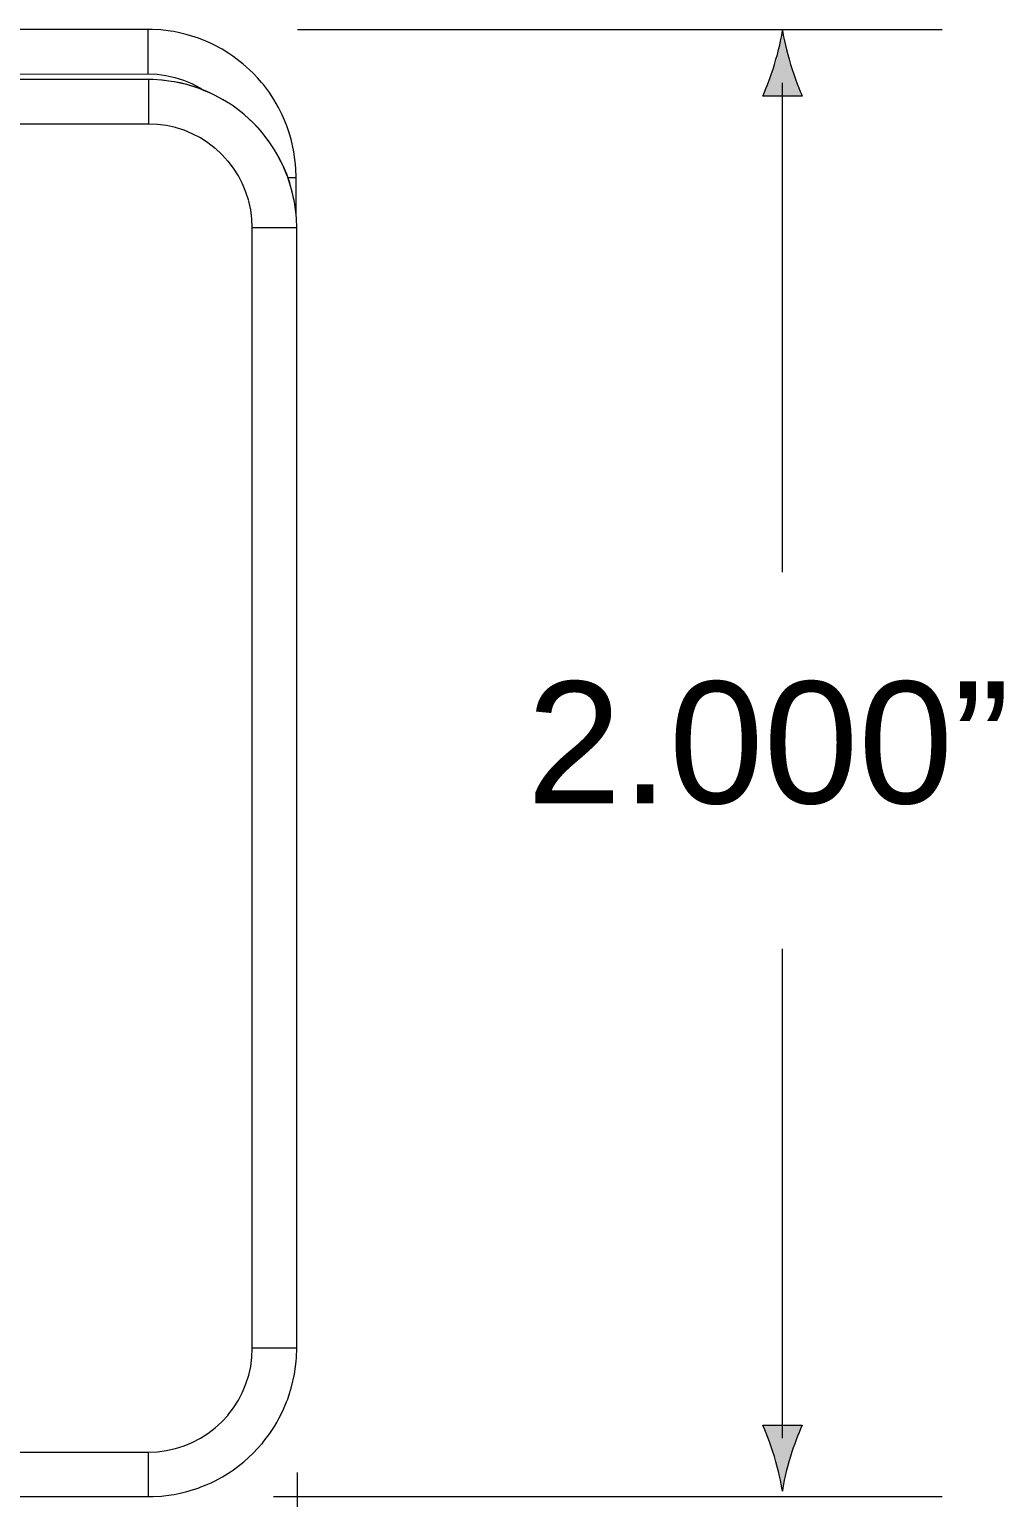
# Model space of a CAD drawing. Header units: inches. Extents: x 0.18 to 4.06, y 0.3 to 3.48.
# Drawn here: x 1.333 to 2.012, y 2.22 to 3.244 of the extents above; entities that cross this region are included whole.
import ezdxf

# ---------------------------------------------------------------- set-up
doc = ezdxf.new("R2010")
doc.units = ezdxf.units.IN
doc.header["$MEASUREMENT"] = 0
doc.layers.add('Layer 1', color=7, linetype='Continuous')

# ---------------------------------------------------------------- blocks, each defined once
blk = doc.blocks.new('block 2')
at = {"layer": 'Layer 1'}
h = blk.add_hatch(color=251, dxfattribs=at)
h.dxf.hatch_style = 2
edge = h.paths.add_edge_path()
edge.add_spline(control_points=[(1.8527, 3.2194), (1.85, 3.2104), (1.8475, 3.2046), (1.8446, 3.1973), (1.8446, 3.1973), (1.872, 3.1973), (1.872, 3.1973), (1.8708, 3.1999), (1.8666, 3.2104), (1.8639, 3.2194), (1.861, 3.229), (1.859, 3.2378), (1.8583, 3.2434), (1.8576, 3.2378), (1.8556, 3.229), (1.8527, 3.2194)], knot_values=[0, 0, 0, 0, 0.013889, 0.013889, 0.013889, 0.027778, 0.027778, 0.027778, 0.041667, 0.041667, 0.041667, 0.055556, 0.055556, 0.055556, 0.069444, 0.069444, 0.069444, 0.069444], degree=3, periodic=0)
edge.add_line((1.8527, 3.2194), (1.8527, 3.2194))
h = blk.add_hatch(color=251, dxfattribs=at)
h.dxf.hatch_style = 2
edge = h.paths.add_edge_path()
edge.add_spline(control_points=[(1.8638, 2.249), (1.8665, 2.258), (1.8691, 2.2638), (1.872, 2.271), (1.872, 2.271), (1.8445, 2.271), (1.8445, 2.271), (1.8457, 2.2684), (1.8499, 2.258), (1.8526, 2.249), (1.8555, 2.2393), (1.8575, 2.2306), (1.8582, 2.2249), (1.8589, 2.2306), (1.8609, 2.2393), (1.8638, 2.249)], knot_values=[0, 0, 0, 0, 0.013889, 0.013889, 0.013889, 0.027778, 0.027778, 0.027778, 0.041667, 0.041667, 0.041667, 0.055556, 0.055556, 0.055556, 0.069444, 0.069444, 0.069444, 0.069444], degree=3, periodic=0)
edge.add_line((1.8638, 2.249), (1.8638, 2.249))
at = {"layer": 'Layer 1', "color": 250, "lineweight": 18}
for points in [[(1.4161, 3.2438), (0.4686, 3.2438)], [(1.4192, 3.2437), (1.4161, 3.2438)], [(1.4161, 3.2438), (1.4161, 3.2437)], [(1.4161, 3.2437), (1.4161, 3.2434)], [(1.4161, 3.2434), (1.4161, 3.2428)], [(1.4161, 3.2428), (1.4161, 3.242)], [(1.4161, 3.242), (1.4161, 3.241)], [(1.4161, 3.241), (1.4161, 3.2397)], [(1.4161, 3.2397), (1.4161, 3.2383)], [(1.4161, 3.2383), (1.4161, 3.2366)], [(1.4161, 3.2366), (1.4161, 3.2348)], [(1.4161, 3.2348), (1.4161, 3.2328)], [(1.4251, 3.2435), (1.4192, 3.2438)], [(1.4319, 3.2426), (1.4251, 3.2435)], [(1.434, 3.2423), (1.4319, 3.2426)], [(1.4381, 3.2414), (1.434, 3.2423)], [(1.4428, 3.2403), (1.4381, 3.2414)], [(1.4514, 3.2376), (1.4428, 3.2403)], [(1.4563, 3.2356), (1.4514, 3.2376)], [(1.4597, 3.2342), (1.4563, 3.2356)], [(1.4621, 3.233), (1.4597, 3.2342)], [(1.5204, 3.2438), (1.9696, 3.2438)], [(1.4161, 3.2328), (1.4161, 3.2306)], [(1.4161, 3.2306), (1.4161, 3.2284)], [(1.4161, 3.2284), (1.4161, 3.2259)], [(1.4161, 3.2259), (1.4161, 3.2235)], [(1.4677, 3.23), (1.4621, 3.233)], [(1.4731, 3.2266), (1.4677, 3.23)], [(1.4753, 3.2252), (1.4731, 3.2266)], [(1.4783, 3.2229), (1.4753, 3.2252)], [(1.4161, 3.2235), (1.4161, 3.2209)], [(1.4161, 3.2209), (1.4161, 3.2182)], [(1.4161, 3.2182), (1.4161, 3.2156)], [(1.4161, 3.2156), (1.4161, 3.2129)], [(1.4825, 3.2197), (1.4783, 3.2229)], [(1.4891, 3.2136), (1.4825, 3.2197)], [(0.4666, 3.2119), (1.4161, 3.2129)], [(1.4164, 3.2089), (1.2797, 3.2089)], [(1.4161, 3.2129), (1.4224, 3.2126)], [(1.4196, 3.2088), (1.4164, 3.2089)], [(1.4164, 3.2089), (1.4164, 3.2087)], [(1.4196, 3.2088), (1.4164, 3.2089)], [(1.4164, 3.2087), (1.4164, 3.2084)], [(1.4164, 3.2084), (1.4164, 3.2078)], [(1.4164, 3.2078), (1.4164, 3.207)], [(1.4164, 3.207), (1.4164, 3.2059)], [(1.4164, 3.2059), (1.4164, 3.2047)], [(1.4164, 3.2047), (1.4164, 3.2033)], [(1.4255, 3.2085), (1.4196, 3.2088)], [(1.4255, 3.2085), (1.4196, 3.2088)], [(1.4224, 3.2126), (1.4286, 3.2117)], [(1.4323, 3.2075), (1.4255, 3.2085)], [(1.4259, 3.2084), (1.4255, 3.2085)], [(1.4323, 3.2076), (1.4259, 3.2084)], [(1.4286, 3.2118), (1.4348, 3.2104)], [(1.4344, 3.2073), (1.4323, 3.2076)], [(1.4344, 3.2073), (1.4323, 3.2076)], [(1.4385, 3.2064), (1.4344, 3.2073)], [(1.4385, 3.2065), (1.4344, 3.2073)], [(1.4348, 3.2104), (1.4408, 3.2085)], [(1.4432, 3.2053), (1.4385, 3.2065)], [(1.4432, 3.2053), (1.4385, 3.2064)], [(1.4408, 3.2085), (1.4466, 3.2061)], [(1.4518, 3.2026), (1.4432, 3.2053)], [(1.4447, 3.2049), (1.4432, 3.2053)], [(1.4508, 3.203), (1.4447, 3.2049)], [(1.4466, 3.2061), (1.4522, 3.2032)], [(1.4924, 3.2101), (1.4891, 3.2136)], [(1.4952, 3.2069), (1.4924, 3.2101)], [(1.4965, 3.2053), (1.4952, 3.2069)], [(1.5007, 3.1998), (1.4965, 3.2053)], [(1.8583, 2.8654), (1.8583, 3.2066)], [(1.4164, 3.2033), (1.4164, 3.2016)], [(1.4164, 3.2016), (1.4164, 3.1998)], [(1.4164, 3.1998), (1.4164, 3.1978)], [(1.4164, 3.1978), (1.4164, 3.1956)], [(1.4164, 3.1956), (1.4164, 3.1934)], [(1.4164, 3.1934), (1.4164, 3.1909)], [(1.4518, 3.2026), (1.4508, 3.203)], [(1.4567, 3.2006), (1.4518, 3.2026)], [(1.4567, 3.2007), (1.4518, 3.2026)], [(1.4522, 3.2032), (1.4552, 3.2013)], [(1.4601, 3.1992), (1.4567, 3.2007)], [(1.4601, 3.1992), (1.4567, 3.2006)], [(1.4625, 3.198), (1.4601, 3.1992)], [(1.4625, 3.198), (1.4601, 3.1992)], [(1.4681, 3.195), (1.4625, 3.198)], [(1.4681, 3.195), (1.4625, 3.198)], [(1.4735, 3.1916), (1.4681, 3.195)], [(1.4735, 3.1916), (1.4681, 3.195)], [(1.5038, 3.1949), (1.5007, 3.1998)], [(1.5055, 3.1922), (1.5038, 3.1949)], [(1.4164, 3.1909), (1.4164, 3.1885)], [(1.4164, 3.1885), (1.4164, 3.1859)], [(1.4164, 3.1859), (1.4164, 3.1832)], [(1.4164, 3.1832), (1.4164, 3.1805)], [(1.4757, 3.1902), (1.4735, 3.1916)], [(1.4757, 3.1902), (1.4735, 3.1916)], [(1.4787, 3.1879), (1.4757, 3.1902)], [(1.4787, 3.188), (1.4757, 3.1902)], [(1.4828, 3.1847), (1.4786, 3.1879)], [(1.4828, 3.1847), (1.4787, 3.188)], [(1.4836, 3.184), (1.4828, 3.1847)], [(1.4895, 3.1786), (1.4829, 3.1847)], [(1.4884, 3.1797), (1.4836, 3.184)], [(1.507, 3.1894), (1.5055, 3.1922)], [(1.5097, 3.1842), (1.507, 3.1894)], [(1.5124, 3.1778), (1.5097, 3.1842)], [(1.4164, 3.1778), (1.2797, 3.1778)], [(1.4164, 3.1805), (1.4164, 3.1778)], [(1.4227, 3.1776), (1.4164, 3.1778)], [(1.429, 3.1768), (1.4227, 3.1776)], [(1.4352, 3.1754), (1.429, 3.1768)], [(1.4412, 3.1735), (1.4351, 3.1754)], [(1.447, 3.1711), (1.4412, 3.1735)], [(1.4895, 3.1786), (1.4884, 3.1797)], [(1.4927, 3.1751), (1.4895, 3.1786)], [(1.4928, 3.1751), (1.4895, 3.1786)], [(1.4956, 3.1719), (1.4927, 3.1751)], [(1.4956, 3.1719), (1.4928, 3.1751)], [(1.5132, 3.1759), (1.5124, 3.1778)], [(1.5145, 3.1718), (1.5132, 3.1759)], [(1.4526, 3.1682), (1.447, 3.1711)], [(1.4579, 3.1648), (1.4526, 3.1682)], [(1.463, 3.1609), (1.4579, 3.1648)], [(1.4969, 3.1703), (1.4956, 3.1719)], [(1.4969, 3.1703), (1.4956, 3.1719)], [(1.5011, 3.1648), (1.4969, 3.1703)], [(1.5007, 3.1652), (1.4969, 3.1703)], [(1.5011, 3.1648), (1.5008, 3.1652)], [(1.5042, 3.1599), (1.5011, 3.1648)], [(1.5043, 3.1599), (1.5011, 3.1648)], [(1.5159, 3.1673), (1.5145, 3.1718)], [(1.5178, 3.1585), (1.5158, 3.1673)], [(1.4675, 3.1567), (1.463, 3.161)], [(1.4718, 3.152), (1.4675, 3.1567)], [(1.5059, 3.1572), (1.5042, 3.1599)], [(1.5059, 3.1572), (1.5043, 3.1599)], [(1.5074, 3.1544), (1.5059, 3.1572)], [(1.5075, 3.1544), (1.5059, 3.1572)], [(1.5101, 3.1492), (1.5074, 3.1544)], [(1.5101, 3.1492), (1.5075, 3.1544)], [(1.5185, 3.1532), (1.5178, 3.1585)], [(1.519, 3.1496), (1.5185, 3.1532)], [(1.4757, 3.147), (1.4719, 3.152)], [(1.4791, 3.1417), (1.4757, 3.147)], [(1.5127, 3.1428), (1.5101, 3.1492)], [(1.5103, 3.1487), (1.5101, 3.1492)], [(1.5128, 3.1428), (1.5103, 3.1487)], [(1.5136, 3.1409), (1.5127, 3.1428)], [(1.5136, 3.1409), (1.5128, 3.1428)], [(1.5191, 3.1469), (1.519, 3.1495)], [(1.5194, 3.1405), (1.5191, 3.1469)], [(1.482, 3.1361), (1.4791, 3.1417)], [(1.4844, 3.1303), (1.482, 3.1361)], [(1.5149, 3.1369), (1.5135, 3.1409)], [(1.5148, 3.1368), (1.5136, 3.1409)], [(1.5136, 3.1405), (1.5137, 3.1405)], [(1.5137, 3.1405), (1.5152, 3.1405)], [(1.5162, 3.1323), (1.5148, 3.1368)], [(1.5162, 3.1323), (1.5149, 3.1369)], [(1.5152, 3.1405), (1.5165, 3.1405)], [(1.5182, 3.1235), (1.5162, 3.1323)], [(1.5166, 3.1307), (1.5162, 3.1323)], [(1.5165, 3.1405), (1.5175, 3.1405)], [(1.5175, 3.1405), (1.5183, 3.1405)], [(1.5183, 3.1405), (1.5189, 3.1405)], [(1.5189, 3.1405), (1.5193, 3.1405)], [(1.5193, 3.1405), (1.5194, 3.1405)], [(1.5194, 3.1225), (1.5194, 3.1405)], [(1.4863, 3.1243), (1.4844, 3.1303)], [(1.4877, 3.1181), (1.4863, 3.1242)], [(1.518, 3.1245), (1.5166, 3.1307)], [(1.5182, 3.1235), (1.518, 3.1245)], [(1.5189, 3.1182), (1.5182, 3.1235)], [(1.519, 3.1182), (1.5182, 3.1235)], [(1.5185, 3.1216), (1.5189, 3.122)], [(1.5189, 3.122), (1.5194, 3.1225)], [(1.5194, 3.1144), (1.5194, 3.1225)], [(1.4885, 3.1118), (1.4877, 3.1181)], [(1.4888, 3.1055), (1.4885, 3.1118)], [(1.5194, 3.1146), (1.5189, 3.1182)], [(1.5194, 3.1146), (1.519, 3.1182)], [(1.5195, 3.1119), (1.5194, 3.1146)], [(1.5196, 3.1119), (1.5194, 3.1146)], [(1.5198, 3.1055), (1.5195, 3.1119)], [(1.5198, 3.1055), (1.5196, 3.1119)], [(1.4914, 3.1055), (1.4888, 3.1055)], [(1.4888, 2.3245), (1.4888, 3.1055)], [(1.4941, 3.1055), (1.4914, 3.1055)], [(1.4968, 3.1055), (1.4941, 3.1055)], [(1.4993, 3.1055), (1.4968, 3.1055)], [(1.5019, 3.1055), (1.4993, 3.1055)], [(1.5043, 3.1055), (1.5019, 3.1055)], [(1.5066, 3.1055), (1.5043, 3.1055)], [(1.5087, 3.1055), (1.5066, 3.1055)], [(1.5107, 3.1055), (1.5087, 3.1055)], [(1.5125, 3.1055), (1.5107, 3.1055)], [(1.5142, 3.1055), (1.5125, 3.1055)], [(1.5156, 3.1055), (1.5142, 3.1055)], [(1.5169, 3.1055), (1.5156, 3.1055)], [(1.5179, 3.1055), (1.5169, 3.1055)], [(1.5187, 3.1055), (1.5179, 3.1055)], [(1.5193, 3.1055), (1.5187, 3.1055)], [(1.5196, 3.1055), (1.5193, 3.1055)], [(1.5198, 3.1055), (1.5196, 3.1055)], [(1.5198, 2.3245), (1.5198, 3.1055)], [(1.8583, 2.2618), (1.8583, 2.6029)], [(1.4885, 2.3181), (1.4888, 2.3245)], [(1.4914, 2.3245), (1.4888, 2.3245)], [(1.4941, 2.3245), (1.4914, 2.3245)], [(1.4968, 2.3245), (1.4941, 2.3245)], [(1.4993, 2.3245), (1.4968, 2.3245)], [(1.5019, 2.3245), (1.4993, 2.3245)], [(1.5043, 2.3245), (1.5019, 2.3245)], [(1.5066, 2.3245), (1.5043, 2.3245)], [(1.5087, 2.3245), (1.5066, 2.3245)], [(1.5107, 2.3245), (1.5087, 2.3245)], [(1.5125, 2.3245), (1.5107, 2.3245)], [(1.5142, 2.3245), (1.5125, 2.3245)], [(1.5156, 2.3245), (1.5142, 2.3245)], [(1.5169, 2.3245), (1.5156, 2.3245)], [(1.5179, 2.3245), (1.5169, 2.3245)], [(1.5187, 2.3245), (1.5179, 2.3245)], [(1.5193, 2.3245), (1.5187, 2.3245)], [(1.5196, 2.3245), (1.5193, 2.3245)], [(1.5195, 2.3181), (1.5198, 2.3245)], [(1.5198, 2.3245), (1.5196, 2.3245)], [(1.4877, 2.3119), (1.4885, 2.3181)], [(1.5189, 2.3118), (1.5194, 2.3154)], [(1.5194, 2.3154), (1.5195, 2.3181)], [(1.4844, 2.2997), (1.4863, 2.3057)], [(1.4863, 2.3057), (1.4877, 2.3119)], [(1.5162, 2.2977), (1.5182, 2.3065)], [(1.5182, 2.3065), (1.5189, 2.3118)], [(1.4791, 2.2883), (1.482, 2.2939)], [(1.482, 2.2939), (1.4844, 2.2997)], [(1.5136, 2.2891), (1.5148, 2.2931)], [(1.5148, 2.2931), (1.5162, 2.2977)], [(1.4718, 2.278), (1.4757, 2.2829)], [(1.4757, 2.2829), (1.4791, 2.2883)], [(1.5101, 2.2808), (1.5127, 2.2871)], [(1.5127, 2.2871), (1.5136, 2.2891)], [(1.463, 2.269), (1.4675, 2.2733)], [(1.4675, 2.2733), (1.4719, 2.278)], [(1.5042, 2.2701), (1.5059, 2.2728)], [(1.5059, 2.2728), (1.5074, 2.2756)], [(1.5074, 2.2756), (1.5101, 2.2808)], [(1.447, 2.2589), (1.4526, 2.2618)], [(1.4526, 2.2618), (1.4579, 2.2652)], [(1.4579, 2.2652), (1.463, 2.269)], [(1.4969, 2.2597), (1.5011, 2.2652)], [(1.5011, 2.2652), (1.5042, 2.2701)], [(0.6262, 2.2521), (1.4164, 2.2521)], [(1.4164, 2.2521), (1.4227, 2.2524)], [(1.4164, 2.2494), (1.4164, 2.2521)], [(1.4227, 2.2524), (1.429, 2.2532)], [(1.429, 2.2532), (1.4351, 2.2546)], [(1.4352, 2.2546), (1.4412, 2.2565)], [(1.4412, 2.2565), (1.447, 2.2589)], [(1.4895, 2.2514), (1.4927, 2.2549)], [(1.4927, 2.2549), (1.4956, 2.2581)], [(1.4956, 2.258), (1.4969, 2.2597)], [(1.4164, 2.2467), (1.4164, 2.2494)], [(1.4164, 2.2441), (1.4164, 2.2467)], [(1.4164, 2.2415), (1.4164, 2.2441)], [(1.4164, 2.239), (1.4164, 2.2415)], [(1.4757, 2.2398), (1.4787, 2.242)], [(1.4787, 2.242), (1.4828, 2.2453)], [(1.4828, 2.2453), (1.4895, 2.2514)], [(1.4164, 2.2366), (1.4164, 2.239)], [(1.4164, 2.2343), (1.4164, 2.2366)], [(1.4164, 2.2322), (1.4164, 2.2343)], [(1.4164, 2.2302), (1.4164, 2.2322)], [(1.4601, 2.2308), (1.4625, 2.232)], [(1.4625, 2.232), (1.4681, 2.235)], [(1.4681, 2.235), (1.4735, 2.2384)], [(1.4735, 2.2384), (1.4757, 2.2398)], [(1.5201, 2.238), (1.5201, 1.3655)], [(0.6262, 2.2211), (1.4164, 2.2211)], [(1.4164, 2.2284), (1.4164, 2.2302)], [(1.4164, 2.2267), (1.4164, 2.2284)], [(1.4164, 2.2253), (1.4164, 2.2267)], [(1.4164, 2.224), (1.4164, 2.2253)], [(1.4164, 2.223), (1.4164, 2.224)], [(1.4164, 2.2222), (1.4164, 2.223)], [(1.4164, 2.2216), (1.4164, 2.2222)], [(1.4164, 2.2212), (1.4164, 2.2216)], [(1.4164, 2.2211), (1.4196, 2.2212)], [(1.4164, 2.2211), (1.4164, 2.2212)], [(1.4196, 2.2212), (1.4255, 2.2215)], [(1.4255, 2.2215), (1.4323, 2.2224)], [(1.4323, 2.2224), (1.4344, 2.2227)], [(1.4344, 2.2227), (1.4385, 2.2236)], [(1.4385, 2.2236), (1.4432, 2.2246)], [(1.4432, 2.2246), (1.4518, 2.2273)], [(1.4518, 2.2274), (1.4567, 2.2294)], [(1.4567, 2.2294), (1.4601, 2.2308)], [(1.5036, 2.2212), (1.9696, 2.2212)]]:
    blk.add_lwpolyline(points, dxfattribs=at)
at = {"layer": 'Layer 1', "lineweight": 0}
for points in [[(1.8527, 3.2194), (1.85, 3.2104), (1.8475, 3.2046), (1.8446, 3.1973), (1.8446, 3.1973), (1.872, 3.1973), (1.872, 3.1973), (1.8708, 3.1999), (1.8666, 3.2104), (1.8639, 3.2194), (1.861, 3.229), (1.859, 3.2378), (1.8583, 3.2434), (1.8576, 3.2378), (1.8556, 3.229), (1.8527, 3.2194)], [(1.8638, 2.249), (1.8665, 2.258), (1.8691, 2.2638), (1.872, 2.271), (1.872, 2.271), (1.8445, 2.271), (1.8445, 2.271), (1.8457, 2.2684), (1.8499, 2.258), (1.8526, 2.249), (1.8555, 2.2393), (1.8575, 2.2306), (1.8582, 2.2249), (1.8589, 2.2306), (1.8609, 2.2393), (1.8638, 2.249)]]:
    blk.add_open_spline(points, degree=3, knots=[0, 0, 0, 0, 1, 1, 1, 2, 2, 2, 3, 3, 3, 4, 4, 4, 5, 5, 5, 5], dxfattribs=at)
at = {"layer": 'Layer 1', "color": 250, "lineweight": 18}
for points in [[(1.8527, 3.2194), (1.85, 3.2104), (1.8475, 3.2046), (1.8446, 3.1973), (1.8446, 3.1973), (1.872, 3.1973), (1.872, 3.1973), (1.8708, 3.1999), (1.8666, 3.2104), (1.8639, 3.2194), (1.861, 3.229), (1.859, 3.2378), (1.8583, 3.2434), (1.8576, 3.2378), (1.8556, 3.229), (1.8527, 3.2194)], [(1.8638, 2.249), (1.8665, 2.258), (1.8691, 2.2638), (1.872, 2.271), (1.872, 2.271), (1.8445, 2.271), (1.8445, 2.271), (1.8457, 2.2684), (1.8499, 2.258), (1.8526, 2.249), (1.8555, 2.2393), (1.8575, 2.2306), (1.8582, 2.2249), (1.8589, 2.2306), (1.8609, 2.2393), (1.8638, 2.249)]]:
    blk.add_open_spline(points, degree=3, knots=[0, 0, 0, 0, 1, 1, 1, 2, 2, 2, 3, 3, 3, 4, 4, 4, 5, 5, 5, 5], dxfattribs=at)
at = {"layer": 'Layer 1', "color": 250, "insert": (1.6801, 2.7031), "char_height": 0.085, "attachment_point": 7}
blk.add_mtext('\\fArial|b0|i0|c0|p34;\\W1;2.000”', dxfattribs=at)

msp = doc.modelspace()

# ---------------------------------------------------------------- block references
at = {"layer": 'Layer 1'}
msp.add_blockref('block 2', (0, 0), dxfattribs=at)

doc.saveas('drawing.dxf')
